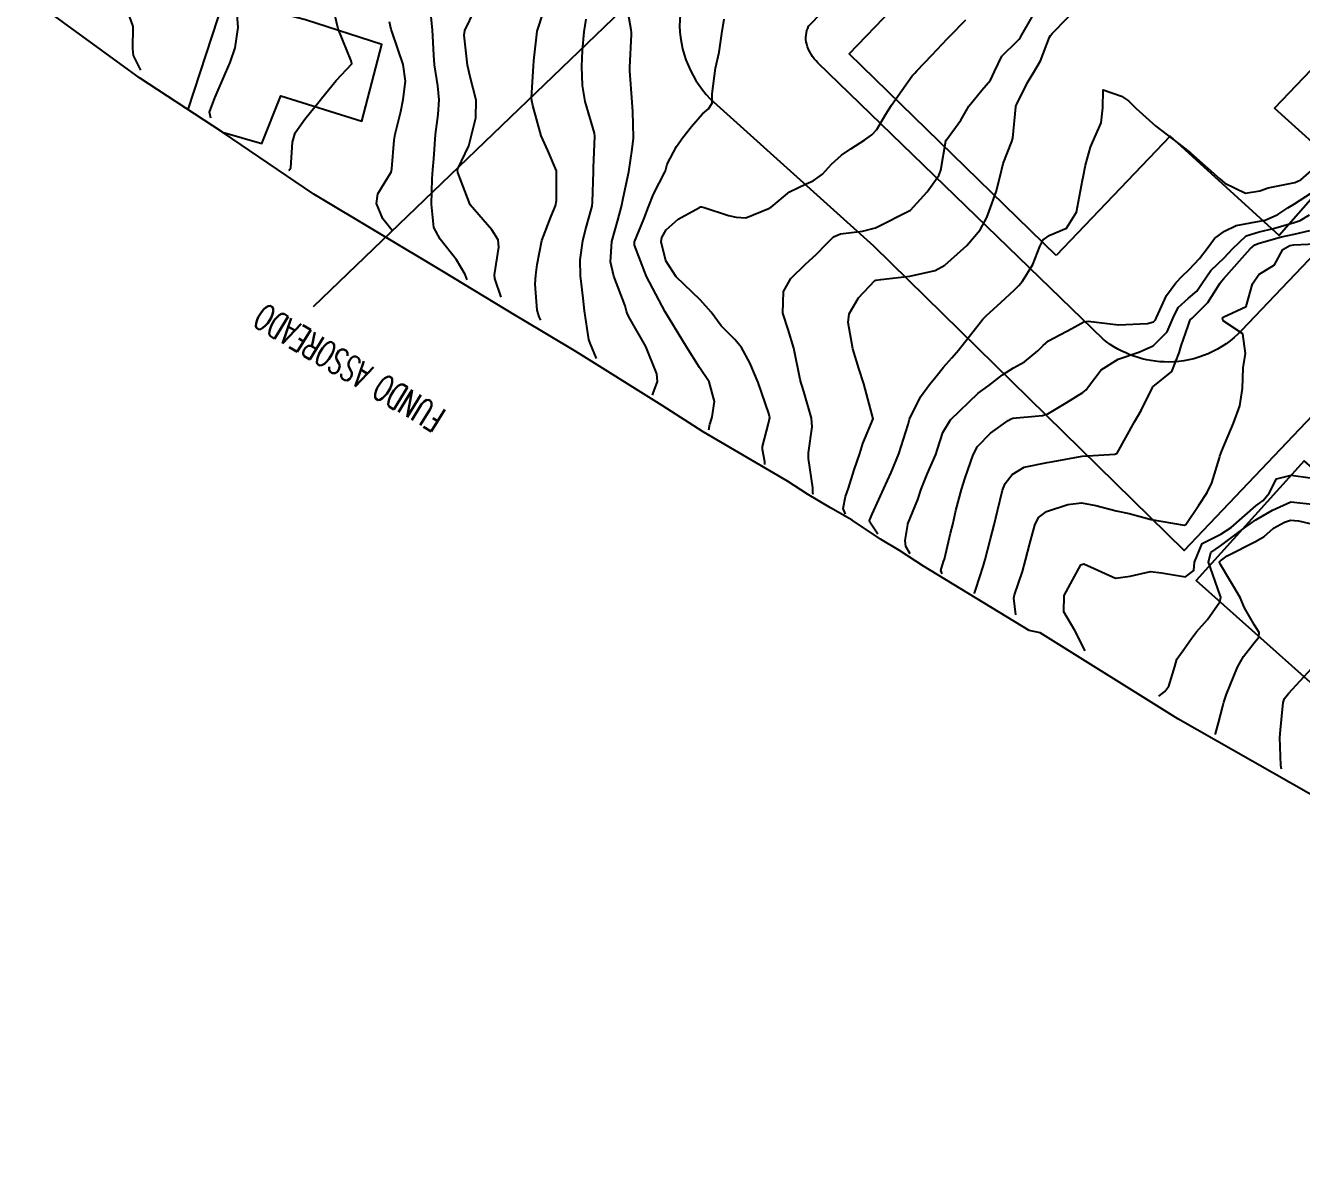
# Model space of a CAD drawing. Header units: metres. Extents: x 307586 to 320046, y 7427249 to 7434250.
# Drawn here: x 318388.9 to 318462.1, y 7429881.6 to 7429947.3 of the extents above; entities that cross this region are included whole.
import ezdxf

# ---------------------------------------------------------------- set-up
doc = ezdxf.new("R2010")
doc.units = ezdxf.units.M
doc.header["$MEASUREMENT"] = 0
doc.linetypes.add('CONTINUO', pattern=[0])
for name, color, linetype in [('Area', 45, 'Continuous'), ('Curvas de Nivel 1m', 11, 'Continuous'), ('Curvas de Nivel 5m', 15, 'Continuous'), ('Edificações', 30, 'Continuous'), ('TEXTO', 45, 'Continuous'), ('Vias Primárias', 230, 'Continuous')]:
    doc.layers.add(name, color=color, linetype=linetype)
doc.styles.add('ROMANS', font='romans', dxfattribs={"height": 0.2})

msp = doc.modelspace()

# ---------------------------------------------------------------- linework, layer by layer
at = {"layer": 'Area'}
msp.add_polyline3d([(318470.1363489188, 7429898.916716681, 791.307379711671), (318455.0239884817, 7429907.528057875, 788.5673650511526), (318447.1236838318, 7429912.464334208, 782.3101224003223), (318446.4987095077, 7429912.587971738, 787.6903119418575), (318440.4381358508, 7429916.276255677, 782.1467859291187), (318439.0660936177, 7429917.187722406, 781.9469480787376), (318437.9727572459, 7429917.825421901, 781.2468657761664), (318436.3401994299, 7429918.920626557, 781.7467360349589), (318435.1008854143, 7429919.636614681, 784.0672884948136), (318433.7786056507, 7429920.413980916, 785.7172139143031), (318432.6271518369, 7429921.152754286, 781.3573261135501), (318427.7904163492, 7429923.994252727, 780.1671006669267), (318425.4558517893, 7429925.505237827, 777.2067183262515), (318420.5050217185, 7429928.590257169, 784.5069497810614), (318417.3521370565, 7429930.476418404, 785.9505084453197), (318417.0337661305, 7429930.655305298, 769.3902140583858), (318412.9090287945, 7429933.159141236, 778.6671532122309), (318405.471702547, 7429937.62845546, 765.1867396532888), (318400.2395270963, 7429941.187888068, 767.4963279405353), (318395.47672619, 7429944.294781022, 763.5358997753107), (318388.9379121762, 7429949.071395446, 775.5158520053456)], dxfattribs=at)
at = {"layer": 'Curvas de Nivel 1m', "flags": 128}
for points, elevation in [([(318414.2729173042, 7429932.700000003), (318414.1460738611, 7429933.015068439), (318413.6613715962, 7429933.865429197), (318412.7252394895, 7429935.034215171), (318412.3590025282, 7429935.719102921), (318412.2107430178, 7429937.042232618), (318412.2615132702, 7429938.4950001), (318412.2899103929, 7429939.041495107), (318412.344803689, 7429939.65649316), (318412.4582418455, 7429941.039270135), (318412.5963265692, 7429942.201512284), (318412.6653571523, 7429943.036613407), (318412.5735958581, 7429943.830859781), (318412.3885652747, 7429945.041065283), (318412.3520648951, 7429945.595307306), (318412.2690467082, 7429947.043158062), (318412.1077481499, 7429948.777103244)], 767), ([(318424.8929173042, 7429926.090000004), (318424.9369190365, 7429926.200863437), (318425.1728442413, 7429926.884000734), (318425.1393929982, 7429927.324527465), (318424.5076984541, 7429928.890952193), (318423.6185137444, 7429930.459644023), (318423.4632227533, 7429930.744258287), (318423.4103386005, 7429930.903188683), (318423.3188062715, 7429931.213373301), (318422.6793090686, 7429932.914604127), (318422.4869220437, 7429933.743361061), (318422.563547941, 7429934.916640544), (318422.9085314106, 7429936.135029603), (318423.1104552132, 7429936.908736934), (318423.2056182746, 7429937.402140629), (318423.5299568873, 7429938.902894409), (318423.7360291537, 7429940.211184943), (318423.8016167398, 7429940.84011472), (318423.8047642661, 7429940.899381534), (318423.7646673043, 7429942.350000003), (318423.7355240954, 7429942.900560902), (318423.5890593586, 7429944.701188046), (318423.5866824843, 7429944.903093526), (318423.6897764408, 7429946.779907181), (318423.694024943, 7429946.901783388), (318423.6604041704, 7429947.057158208), (318423.3504695432, 7429948.90738672)], 771), ([(318395.5429173043, 7429944.740000003), (318395.12968802, 7429945.581613077), (318395.0932415818, 7429945.953810588), (318395.1123735158, 7429947.24700544), (318394.7082480981, 7429948.372706499)], 763.0000000000001), ([(318416.2129173042, 7429931.710000004), (318415.8563978291, 7429932.791354999), (318415.832700003, 7429932.998202176), (318416.0772482929, 7429934.587500711), (318416.0329789598, 7429934.996399387), (318415.6787421465, 7429935.582484228), (318414.4386966549, 7429937.012542211), (318413.7205877588, 7429938.864696973), (318413.7156709275, 7429939.020108701), (318413.723450929, 7429939.073362484), (318414.3612275439, 7429940.389198647), (318414.5202846661, 7429941.012226329), (318414.7570059351, 7429942.010934504), (318414.7817498185, 7429943.00991168), (318414.439391983, 7429944.36046523), (318414.2839141149, 7429945.015090034), (318414.0860200414, 7429946.741380039), (318414.1321436139, 7429947.016807741), (318414.679896887, 7429948.161777285)], 768), ([(318418.4829173043, 7429930.390000003), (318418.402972884, 7429930.578212583), (318418.280378946, 7429930.970138079), (318418.1610810969, 7429932.456359141), (318418.19691707, 7429932.971840007), (318418.2806768682, 7429933.592220964), (318418.5491333422, 7429934.966856763), (318419.0909981123, 7429936.362979802), (318419.3243220845, 7429936.955528931), (318419.3908067927, 7429937.261311851), (318419.3951673844, 7429938.954916253), (318418.893906504, 7429940.122004322), (318418.5027242473, 7429940.968602899), (318418.0356333157, 7429942.709282489), (318417.9723373418, 7429942.977008702), (318417.9533705076, 7429943.155986544), (318418.0737617809, 7429944.975787337), (318418.091958952, 7429945.27163963), (318418.287889108, 7429946.972875427), (318418.6551934874, 7429948.142984444)], 769.0000000000001), ([(318399.5629173043, 7429941.990000003), (318399.4820848758, 7429942.334499118), (318399.7941889579, 7429943.158096599), (318399.8076154055, 7429943.189553023), (318400.4061108613, 7429944.561243158), (318400.6751091825, 7429945.181178086), (318400.9632915024, 7429946.016385922), (318401.1327727467, 7429947.176801449), (318401.0678590153, 7429947.933968401)], 764), ([(318409.9729173043, 7429935.540000004), (318409.4287262157, 7429936.205927574), (318409.0646492864, 7429937.079424024), (318409.1373589976, 7429937.642478868), (318409.7155113383, 7429938.576268938), (318409.9007227138, 7429938.887681766), (318409.944148124, 7429939.067787696), (318410.0870979093, 7429940.718866255), (318410.1450722547, 7429941.065978453), (318410.4539978977, 7429942.371633101), (318410.6014079798, 7429943.061715097), (318410.7369454877, 7429944.106900545), (318410.603756376, 7429945.061891613), (318409.9613530309, 7429946.918565575), (318409.9128377972, 7429947.069000798), (318409.8195011521, 7429947.508923195)], 766), ([(318428.1229173043, 7429924.100000003), (318428.1896889654, 7429924.423356579), (318428.2128216734, 7429924.520099512), (318428.3164328599, 7429924.848547271), (318428.4429483243, 7429925.728000552), (318428.1403872535, 7429926.851487955), (318427.5853407896, 7429927.688232357), (318426.8415335731, 7429928.867613842), (318425.6229173043, 7429930.880000004), (318424.5438436622, 7429932.89109074), (318423.8659112506, 7429934.70310719), (318423.8685153757, 7429934.898044022), (318424.3907230812, 7429936.188097139), (318424.6677034394, 7429936.890252141), (318424.9587887799, 7429937.632761233), (318425.6016043627, 7429938.881213133), (318425.6346438512, 7429938.970056758), (318425.7274865003, 7429939.336919611), (318426.2611486919, 7429940.351299295), (318426.6260975879, 7429940.871168201), (318427.1222413368, 7429941.496429168), (318427.7635655259, 7429942.23654811), (318428.0959682718, 7429942.52710992), (318428.3174492074, 7429942.851832026), (318428.3070079364, 7429943.38087057), (318428.5046369519, 7429944.849324209), (318428.7216838092, 7429945.765777239), (318428.875076017, 7429946.844067623), (318429.0084249774, 7429947.658994636)], 772), ([(318431.3429173043, 7429922.110000003), (318431.3428652085, 7429922.261178585), (318431.2005453717, 7429922.981196602), (318431.2048045439, 7429923.144741304), (318431.5495078575, 7429924.469055328), (318431.6141730851, 7429924.809081168), (318431.6071289189, 7429924.862869747), (318431.5552437813, 7429925.042647707), (318430.9557609256, 7429926.816171567), (318430.4680935339, 7429927.942864986), (318429.9957777372, 7429928.826071399), (318429.6074482515, 7429929.283094724), (318428.8376020681, 7429930.064123263), (318428.2559152821, 7429930.850505034), (318427.6333177402, 7429931.553362394), (318426.2445841098, 7429932.874083335), (318425.6621015148, 7429933.798421056), (318425.3871663622, 7429934.882857514), (318425.4262237821, 7429935.131677233), (318425.679809557, 7429935.569225282), (318426.361214666, 7429936.198201685), (318427.5793828944, 7429936.861135349), (318427.653509906, 7429936.90040759), (318427.6935700675, 7429936.903517551), (318427.8534860673, 7429936.857591473), (318429.2565697388, 7429936.404453121), (318429.6875932771, 7429936.297597283), (318430.2537069781, 7429936.257881246), (318431.6029213879, 7429936.810899962), (318431.6550620733, 7429936.848816027), (318431.6939938047, 7429936.881766701), (318432.7482286827, 7429937.753460867), (318433.7144332976, 7429938.214399558), (318434.107880405, 7429938.385266266), (318434.6323659809, 7429938.770905518), (318435.1504281962, 7429939.344054549), (318435.7338709422, 7429939.855363793), (318436.2736291082, 7429940.218566748), (318437.0782942926, 7429940.746646233), (318437.4718680637, 7429941.017928667), (318437.7518459852, 7429941.335245402), (318438.2769858076, 7429942.220579161), (318438.5956598204, 7429942.727658866), (318439.7898610639, 7429944.404375968), (318439.929149047, 7429944.571016104), (318440.0585449732, 7429944.707343727), (318440.9095616587, 7429945.591201218), (318441.8115195325, 7429946.550222827), (318441.9451403408, 7429946.688016659), (318442.868438807, 7429947.633244342)], 773), ([(318434.1129173043, 7429920.400000003), (318434.0820974009, 7429920.483133825), (318434.0913661007, 7429920.774115517), (318433.8439294025, 7429922.461094198), (318433.8360342518, 7429922.776968834), (318434.0465775583, 7429924.276366816), (318434.0026482505, 7429924.775502694), (318433.5680872839, 7429926.296997966), (318433.457918169, 7429926.667847382), (318433.4253898317, 7429926.782212915), (318433.3697531419, 7429926.989351906), (318432.989103219, 7429928.789207214), (318432.6770006419, 7429929.857497119), (318432.3616145185, 7429930.798919545), (318432.4038096194, 7429932.036237871), (318432.8292601163, 7429932.792354861), (318433.6611465937, 7429933.602928952), (318434.2811541985, 7429934.159475496), (318434.8624067882, 7429934.768105109), (318435.2746695763, 7429935.166293141), (318435.6787029838, 7429935.338567954), (318436.9329409882, 7429935.494925336), (318437.6825062155, 7429935.698891127), (318439.6929173043, 7429936.710000004), (318440.6444965436, 7429937.765030428), (318441.3124398853, 7429938.694104778), (318441.426995434, 7429938.991900093), (318441.7056296909, 7429940.69037288), (318441.7200820912, 7429940.713414791), (318441.7436986758, 7429940.742091437), (318442.576617007, 7429941.861822138), (318443.042835408, 7429942.670951231), (318443.7822824588, 7429943.596515448), (318444.2768251052, 7429944.166316288), (318444.5003873142, 7429944.652925302), (318444.9182141381, 7429945.532373942), (318445.8105533454, 7429946.403604117), (318445.9291519766, 7429946.521417156), (318445.994743247, 7429946.638181743), (318446.6655978182, 7429947.796439273)], 774), ([(318437.8129173043, 7429918.120000003), (318437.3516941674, 7429918.807260104), (318437.3321445481, 7429918.893818674), (318437.4881109688, 7429919.25936646), (318438.1549928131, 7429920.730218871), (318438.5888410392, 7429921.651916155), (318439.0236737342, 7429922.717638656), (318439.549888044, 7429924.407073975), (318439.6170399782, 7429924.644581921), (318439.6380454266, 7429924.709148723), (318440.2655401378, 7429926.003384789), (318440.7703030711, 7429926.698026145), (318441.1345854764, 7429927.139457006), (318441.5881273802, 7429927.704005069), (318442.0518306576, 7429928.227414162), (318442.4486822485, 7429928.677313529), (318443.6182294686, 7429930.19121644), (318443.8332620476, 7429930.445405872), (318444.0545030194, 7429930.655684146), (318444.8766764656, 7429931.405180964), (318445.6454673978, 7429932.143339571), (318445.8958231154, 7429932.390929071), (318446.1148865919, 7429932.635380312), (318446.7078051973, 7429933.584205285), (318447.1116329125, 7429934.625612848), (318447.2947213962, 7429935.005836233), (318447.682756023, 7429935.275914589), (318448.6260687029, 7429935.668732318), (318449.2074290291, 7429936.597432327), (318449.5562109643, 7429938.427420058), (318449.5816850557, 7429938.592118488), (318449.7298339709, 7429939.281666669), (318450.0119080236, 7429940.315575128), (318450.1169457239, 7429940.586259719), (318450.6246028592, 7429941.716698064), (318450.7186525611, 7429942.580542652), (318450.7455636839, 7429943.618108243), (318451.7797009956, 7429943.248369135), (318452.1893836936, 7429942.976157819), (318452.6088499573, 7429942.557461014), (318453.7575897726, 7429941.518164562), (318455.0612736684, 7429940.526816439), (318455.7375806563, 7429939.986335207), (318457.4197582245, 7429938.503031595), (318457.720508761, 7429938.259145677), (318458.9083135255, 7429937.675559685), (318459.7163159975, 7429937.809869316), (318460.1960005836, 7429937.987359487), (318461.72132946, 7429938.291215586), (318462.0652075263, 7429938.44486565), (318463.7377631157, 7429939.90458115)], 776), ([(318439.6629173043, 7429916.980000003), (318439.4251053008, 7429917.40821395), (318439.3912155817, 7429917.754606687), (318439.5265067496, 7429918.665304227), (318439.5382311461, 7429918.709446866), (318440.1021375245, 7429920.098674324), (318440.3079127138, 7429920.701950049), (318440.647609287, 7429921.567016347), (318441.1379137979, 7429922.693950038), (318441.2436059205, 7429922.985156061), (318441.5455875876, 7429923.957028334), (318441.9787403936, 7429924.683612658), (318443.5684183926, 7429926.21010884), (318443.8291963994, 7429926.398543553), (318444.1832326449, 7429926.65389685), (318444.9612869613, 7429927.267153959), (318445.5881643521, 7429927.656469861), (318446.2239878337, 7429928.003166263), (318446.9882909731, 7429928.626146266), (318447.2872750018, 7429928.942018918), (318447.6088503251, 7429929.213302081), (318448.9347545014, 7429929.918870932), (318449.6201012011, 7429930.308389687), (318449.8715416589, 7429930.336352934), (318451.6184462001, 7429930.12288959), (318453.2808879963, 7429930.206436768), (318453.6205517226, 7429930.303441832), (318453.7442086978, 7429930.416258278), (318453.7966319023, 7429930.538262857), (318454.3596959518, 7429931.815282811), (318454.8947235359, 7429932.527581941), (318455.2637209422, 7429932.917058918), (318455.6606847561, 7429933.296745183), (318456.2542494307, 7429933.926923794), (318456.6953442542, 7429934.509775735), (318457.115681203, 7429935.071379152), (318457.6879581314, 7429935.50272181), (318458.3647871105, 7429935.817971726), (318459.696894956, 7429936.06851012), (318460.0335608654, 7429936.130964473), (318460.7571198726, 7429936.459457978), (318461.3201484262, 7429936.840501586), (318461.7091892882, 7429937.077198396), (318463.5925052163, 7429938.292815938)], 777), ([(318441.5129173043, 7429915.850000003), (318441.4236516481, 7429916.037782167), (318441.5843090094, 7429916.555290326), (318441.6334731944, 7429916.687291666), (318441.9858507118, 7429918.171748827), (318442.1073203011, 7429918.680633958), (318442.2911996702, 7429919.47827538), (318442.6051698289, 7429920.673466216), (318442.8323947365, 7429921.350944579), (318443.2874962232, 7429922.663681321), (318443.5377318962, 7429923.141459194), (318444.2814734799, 7429923.916725521), (318445.2923786525, 7429924.642605391), (318445.4527083715, 7429924.742233359), (318445.5542978521, 7429924.778054779), (318447.248622581, 7429924.930442095), (318447.5569732947, 7429925.025599047), (318448.6090479114, 7429925.644914928), (318449.5776283622, 7429926.237403864), (318449.7624537777, 7429926.405906768), (318449.8880665913, 7429926.586948511), (318450.6298145051, 7429927.542357404), (318451.5988058402, 7429928.158853602), (318452.7871278306, 7429928.552236846), (318453.6067166774, 7429928.919937317), (318454.4149177735, 7429929.731999524), (318454.7452233268, 7429930.528776945), (318455.0324607862, 7429931.125442728), (318455.6400135697, 7429931.659751031), (318456.107506102, 7429932.053873418), (318456.4077202128, 7429932.512451975), (318456.9169903005, 7429933.250794221), (318457.6675530734, 7429933.963576918), (318458.1550819014, 7429934.492767534), (318458.9394334105, 7429935.225823508), (318459.6878493382, 7429935.465468924), (318460.4976863365, 7429935.655059168), (318461.6961359215, 7429935.997907822), (318462.0336660594, 7429936.109177682), (318462.5700986784, 7429936.436992282)], 778), ([(318443.3629173043, 7429914.710000004), (318443.3602954186, 7429914.734455775), (318443.4359126656, 7429914.959536143), (318443.849378226, 7429916.255529769), (318443.9703591648, 7429916.654825585), (318444.2814675234, 7429917.841182013), (318444.4798265398, 7429918.650030912), (318444.6748694534, 7429919.464372054), (318444.9679128854, 7429920.645350046), (318445.1219090539, 7429921.030678514), (318445.5165442515, 7429921.548463152), (318446.2017749574, 7429921.954166268), (318447.5270991166, 7429922.232120831), (318447.8610585909, 7429922.281864565), (318449.5329173043, 7429922.590000004), (318451.4078264597, 7429922.697617937), (318451.534885051, 7429922.766774679), (318452.5375472411, 7429924.555230554), (318452.9091460824, 7429925.203378472), (318453.5595169728, 7429926.540351009), (318453.5831221761, 7429926.560487187), (318454.6665784201, 7429927.454850785), (318455.0957995565, 7429928.525071181), (318455.214479324, 7429928.916285216), (318455.6183966801, 7429930.067937589), (318455.734668548, 7429930.405991159), (318455.8439259704, 7429930.517789916), (318456.7418783907, 7429931.403400311), (318457.4250268995, 7429932.502278908), (318457.514707188, 7429932.641002243), (318457.6558419337, 7429932.792462946), (318459.1646827706, 7429934.47762352), (318459.4343207569, 7429934.715863451), (318459.6779681271, 7429934.806721524), (318460.9689793935, 7429935.171804358), (318461.6860232868, 7429935.323732172), (318462.5907246638, 7429935.535152826)], 779), ([(318449.7129173042, 7429911.430000003), (318449.1103483898, 7429912.594538538), (318448.4726083861, 7429913.653461109), (318448.4999539838, 7429914.603994452), (318449.4593371649, 7429916.351324045), (318449.6263153792, 7429916.422454769), (318451.4482434897, 7429915.591745699), (318452.2934914423, 7429915.714129192), (318453.4543451865, 7429915.968525484), (318454.0916586031, 7429915.895300805), (318455.4502112936, 7429915.672932629), (318455.9322113508, 7429916.03879494), (318455.9830128953, 7429916.514799048), (318456.4102743588, 7429917.573908463), (318457.4791611618, 7429918.124385761), (318458.0690245102, 7429918.491208396), (318459.4956001084, 7429919.738280416), (318459.9166646748, 7429920.0478941), (318460.2482370006, 7429920.462546807), (318460.6823728982, 7429921.29137041), (318461.5187118989, 7429921.502972982), (318462.6082474406, 7429921.341918696)], 781), ([(318453.9329173043, 7429908.830000004), (318454.2711081094, 7429909.082364037), (318454.5068517763, 7429909.393359786), (318454.8448613134, 7429910.525380564), (318454.9693964422, 7429910.94401632), (318455.398568705, 7429911.56342672), (318455.7967093738, 7429912.126467018), (318456.0922302526, 7429912.513206874), (318456.7108745734, 7429913.216225415), (318457.4302725166, 7429914.235521239), (318457.4795839709, 7429914.499300003), (318457.4352655974, 7429914.656552883), (318456.7799571928, 7429916.506829605), (318456.9140501372, 7429917.059955396), (318457.4723929148, 7429917.447561054), (318458.8450219411, 7429918.479568433), (318459.4876219888, 7429918.940468462), (318460.4570899343, 7429919.496551159), (318461.4981673203, 7429919.975001613), (318462.8890477667, 7429919.821325256)], 782), ([(318457.1529173043, 7429906.620000003), (318457.1781795031, 7429906.658897851), (318457.3508756376, 7429907.285833336), (318457.5988670902, 7429908.249283556), (318457.6650524032, 7429908.486978652), (318457.816417767, 7429908.934520259), (318458.4355846968, 7429910.484209992), (318458.7816039795, 7429911.08962744), (318459.4041546407, 7429911.885822434), (318459.6670279738, 7429912.209439824), (318459.6911741623, 7429912.467217435), (318459.4172140899, 7429912.899678567), (318458.8374611358, 7429913.88928285), (318458.5856434124, 7429914.482709112), (318457.4610466525, 7429916.375289888), (318457.4060200003, 7429916.500568976), (318457.4180087174, 7429916.545815836), (318457.463771402, 7429916.585409775), (318457.8496385223, 7429916.877148914), (318459.4751787719, 7429917.69614677), (318459.9661134581, 7429917.977042312), (318460.5068846607, 7429918.459760331), (318461.142384424, 7429918.797412336), (318461.4875884735, 7429918.917116925), (318461.9342561165, 7429918.890167064), (318463.4839527887, 7429918.523548448)], 783), ([(318460.9629173042, 7429904.630000004), (318460.9188418782, 7429904.854077344), (318460.8752204945, 7429906.454676972), (318460.9084436568, 7429906.893250898), (318461.057360029, 7429908.453055575), (318461.136002382, 7429908.681499065), (318461.3681118576, 7429908.969455336), (318462.6945069401, 7429910.430326158)], 784)]:
    msp.add_lwpolyline(points, dxfattribs=dict(at, elevation=elevation))
at = {"layer": 'Curvas de Nivel 5m', "flags": 128}
for points, elevation in [([(318404.0429173043, 7429938.980000003), (318404.1524886616, 7429939.135704289), (318404.2567074147, 7429940.615830295), (318404.4024439315, 7429941.133404738), (318404.9560839448, 7429941.926803753), (318405.7700827168, 7429942.931027503), (318405.8529629307, 7429943.037922763), (318405.905067313, 7429943.118678504), (318406.7462455438, 7429944.147412607), (318407.6422808121, 7429945.101506367), (318407.615145693, 7429945.281362961), (318406.8646652903, 7429947.109482523), (318406.5559613097, 7429948.388858434)], 765), ([(318435.9629173042, 7429919.260000004), (318435.8188941445, 7429919.592916397), (318435.9693510135, 7429920.28414339), (318436.1316164762, 7429920.753713012), (318436.4553261016, 7429921.814179814), (318436.7758184781, 7429922.747570992), (318436.9625793819, 7429923.321859904), (318437.5529173043, 7429924.740000003), (318437.0058788831, 7429926.745670388), (318436.7184044177, 7429927.616201035), (318436.3807972212, 7429928.752221204), (318436.109609758, 7429930.263475379), (318436.1618975967, 7429930.7546102), (318436.7061053739, 7429931.680081272), (318437.6518292698, 7429932.667464368), (318437.7013940189, 7429932.69004684), (318437.9840917968, 7429932.735032387), (318439.6550965349, 7429932.92792307), (318441.1041360736, 7429933.249867723), (318441.6615120474, 7429933.54947431), (318442.9228700607, 7429934.671250711), (318443.6820011541, 7429935.568384973), (318444.0599214883, 7429936.285581593), (318444.2059939402, 7429936.654869237), (318444.5964645465, 7429937.764281511), (318444.8280320994, 7429938.648948856), (318445.0031303206, 7429939.374328139), (318445.496102872, 7429940.642468148), (318445.5504035608, 7429940.837399881), (318445.7247278122, 7429942.640481899), (318445.7381001483, 7429942.675520537), (318445.7740747869, 7429942.755748267), (318446.3940387928, 7429944.026734647), (318446.7568908815, 7429944.630360268), (318447.1489391729, 7429945.276987795), (318447.6602388449, 7429946.621526789), (318447.7095359501, 7429946.72600525), (318447.8163028728, 7429946.845704575), (318449.5270622055, 7429948.59473783)], 775), ([(318421.6829173043, 7429928.190000003), (318421.3254515661, 7429929.072915773), (318421.2504430775, 7429929.289594922), (318420.9873575298, 7429930.936355602), (318420.9133583959, 7429931.657568021), (318420.7602824721, 7429932.938926352), (318420.7514105837, 7429933.84971898), (318420.8907209859, 7429934.937821966), (318421.0415061605, 7429935.574166928), (318421.4250082854, 7429936.932679094), (318421.460694809, 7429937.168116471), (318421.5020082134, 7429938.932209095), (318421.5044460309, 7429939.152884837), (318421.5902838093, 7429940.931526339), (318421.5634929115, 7429941.113978314), (318421.0236273823, 7429942.937492901), (318420.8728783277, 7429943.848221585), (318420.8396938784, 7429944.939532239), (318420.8798533841, 7429945.861509659), (318420.977387527, 7429946.938355302), (318421.0917815362, 7429947.66943871)], 770), ([(318445.7229173043, 7429913.490000003), (318445.6214957922, 7429914.447611849), (318445.6450221937, 7429914.637878955), (318446.1054048787, 7429915.974330861), (318446.288771744, 7429916.631641459), (318446.523794012, 7429917.572705106), (318446.8142603995, 7429918.626686574), (318447.0338221258, 7429919.078167812), (318447.4909326503, 7429919.421534604), (318448.7141710038, 7429919.820777126), (318449.4962410313, 7429919.922372705), (318450.3181829101, 7429919.758264386), (318451.4917364221, 7429919.451911782), (318452.2342851922, 7429919.302769677), (318453.4871261849, 7429918.960888059), (318455.3761141681, 7429918.628960779), (318455.4844518606, 7429918.673455635), (318456.2227964712, 7429919.785577823), (318456.6954329814, 7429920.508074846), (318456.9591894523, 7429921.057528055), (318457.4049271542, 7429922.501279905), (318457.4359678678, 7429922.598908015), (318457.5368449244, 7429922.892762021), (318458.2049932574, 7429924.490218865), (318458.5704507803, 7429925.482389366), (318458.7194971879, 7429926.482951305), (318458.7707738227, 7429927.658454134), (318458.8909239588, 7429928.480679904), (318458.7504098519, 7429929.61908927), (318457.6214253827, 7429930.350807851), (318457.5729921567, 7429930.500499254), (318457.5882666465, 7429930.535530121), (318457.6238991973, 7429930.56545954), (318458.9336996617, 7429931.180209047), (318459.2972412589, 7429932.475335144), (318459.6583955418, 7429933.017823757), (318460.5584737544, 7429933.566553524), (318461.0359635715, 7429934.456369541), (318461.4442223356, 7429934.684499413), (318461.6769724014, 7429934.72033981), (318463.3165539776, 7429934.787217035)], 780)]:
    msp.add_lwpolyline(points, dxfattribs=dict(at, elevation=elevation))
at = {"layer": 'Edificações'}
for points in [[(318448.0370724036, 7429934.096111587), (318436.1653933587, 7429945.677329632), (318442.0999199328, 7429951.853504396), (318445.2309987764, 7429948.951165467), (318448.1759419414, 7429952.351974758), (318445.7371908661, 7429954.925598431), (318448.7728284638, 7429957.463696081), (318454.7086679862, 7429951.948800851), (318458.2977638143, 7429955.717302268), (318458.9890816224, 7429956.413576926), (318451.8568431585, 7429963.490997785), (318458.3910841437, 7429970.677960902), (318468.2422366631, 7429962.114862112)], [(318463.4627006591, 7429945.599198926), (318460.5598728376, 7429942.553118965), (318464.2870302353, 7429939.198232478), (318460.8359959767, 7429935.245907119), (318454.5779791267, 7429940.94462629), (318448.0370724036, 7429934.096111587)]]:
    msp.add_lwpolyline(points, dxfattribs=at)
for points, elevation in [([(318400.2395270963, 7429941.187888068), (318402.4889749714, 7429940.526321748), (318403.5798330641, 7429943.273770756), (318408.2277712443, 7429941.805302817), (318409.3659964739, 7429946.210662393), (318405.0026650991, 7429947.631747554), (318400.9238395338, 7429948.673903218), (318400.3072587861, 7429948.81600731), (318398.2502160976, 7429942.485564887)], 767.4963279405353), ([(318500.4938909393, 7429881.553064345), (318502.2155833712, 7429884.915177215), (318498.8060584798, 7429888.666822575), (318504.6470627325, 7429894.681559658), (318507.0743002606, 7429893.007722106), (318512.7375515049, 7429900.164733644), (318505.3959482762, 7429906.986924582), (318495.3928977315, 7429916.238688469), (318494.4104083763, 7429915.66151226), (318496.1441061838, 7429914.103145344), (318494.9883076455, 7429912.948792926), (318495.6818473661, 7429912.313925641), (318494.2370991932, 7429910.697823407), (318491.9832718442, 7429912.717940139), (318489.2612269119, 7429909.948547285), (318488.3366082804, 7429909.717650257), (318483.0777451301, 7429904.23447627), (318471.4576471896, 7429914.227862478), (318462.2619588886, 7429922.324610323), (318456.0736292974, 7429915.451806969), (318470.0063342748, 7429903.023317608), (318480.9963179999, 7429892.43744759), (318480.9963179999, 7429892.43744759)], 793.2145629047283)]:
    msp.add_lwpolyline(points, dxfattribs=dict(at, elevation=elevation))
at = {"layer": 'TEXTO', "linetype": 'CONTINUO'}
msp.add_polyline3d([(318572.3702008281, 7430091.682592201, 0), (318405.4318212593, 7429931.154388891, 0)], dxfattribs=at)
at = {"layer": 'Vias Primárias', "elevation": 758.3269053602218}
for points in [[(318464.7189942997, 7429994.677290882), (318446.3628493101, 7429975.049529493), (318434.9220063296, 7429962.642813219, 0.04885902315339054), (318428.5176920613, 7429954.170579617, 0.1166168947702762), (318426.4705111386, 7429947.939897255, 0.2181181471954687), (318428.2054490322, 7429943.100686186), (318437.5667297257, 7429934.667030751), (318455.3736998606, 7429917.181393642), (318473.8144370758, 7429936.568069169)], [(318464.7189942997, 7429994.677290882), (318446.3628493101, 7429975.049529493), (318434.9220063296, 7429962.642813219, 0.04885902315339054), (318428.5176920613, 7429954.170579617, 0.1166168947702762), (318426.4705111386, 7429947.939897255, 0.2181181471954687), (318428.2054490322, 7429943.100686186), (318437.5667297257, 7429934.667030751), (318455.3736998606, 7429917.181393642), (318473.8144370758, 7429936.568069169)], [(318469.0274329422, 7429940.678581533), (318458.6732872865, 7429929.799886495, -0.2039537819843046), (318454.4890589782, 7429927.992675746, -0.172142190212787), (318450.7303675882, 7429929.303779813), (318434.3817036416, 7429945.151387013, -0.1331159127768923), (318433.7419263838, 7429946.227747917, -0.1896065997109994), (318433.8483106134, 7429947.255376008), (318447.3969269178, 7429961.158637279), (318473.3590128123, 7429988.855514944)], [(318469.0274329422, 7429940.678581533), (318458.6732872865, 7429929.799886495, -0.2039537819843046), (318454.4890589782, 7429927.992675746, -0.172142190212787), (318450.7303675882, 7429929.303779813), (318434.3817036416, 7429945.151387013, -0.1331159127768923), (318433.7419263838, 7429946.227747917, -0.1896065997109994), (318433.8483106134, 7429947.255376008), (318447.3969269178, 7429961.158637279), (318473.3590128123, 7429988.855514944)]]:
    msp.add_lwpolyline(points, format="xyb", dxfattribs=at)

# ---------------------------------------------------------------- texts
at = {"layer": 'TEXTO', "extrusion": (-0.5219882060110852, 0.3368296651330785, 0.7836287957136768), "style": 'ROMANS', "width": 0.8}
msp.add_text('FUNDO ASSOREADO', height=1.5, rotation=271.6761165184472, dxfattribs=at).set_placement((-6415640.669917743, -2946699.29276816, 2337026.750209349))

doc.saveas('drawing.dxf')
